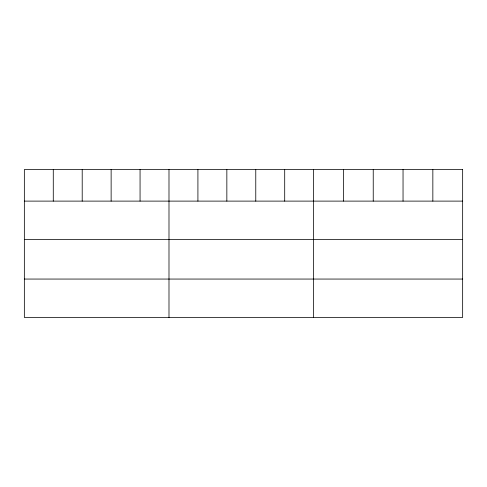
<?xml version="1.0" encoding="UTF-8"?>
<svg xmlns="http://www.w3.org/2000/svg" width="487" height="487" viewBox="0 0 487 487"><rect width="100%" height="100%" fill="white"/><g stroke="black" fill="none" stroke-linecap="round" stroke-linejoin="round"><path stroke-width="0.73" d="M24.35 201.113L462.65 201.113M24.35 239.507L462.65 239.507M24.35 279.057L462.65 279.057M432.846 169.549L432.846 201.113M403.041 169.549L403.041 201.113M373.237 169.549L373.237 201.113M343.432 169.549L343.432 201.113M313.628 169.549L313.628 317.451M284.7 169.549L284.7 201.113M255.772 169.549L255.772 201.113M226.845 169.549L226.845 201.113M197.917 169.549L197.917 201.113M168.989 169.549L168.989 317.451M140.061 169.549L140.061 201.113M111.133 169.549L111.133 201.113M82.206 169.549L82.206 201.113M53.278 169.549L53.278 201.113M462.65 169.549L24.35 169.549L24.35 317.451L462.65 317.451L462.65 169.549"/></g></svg>
